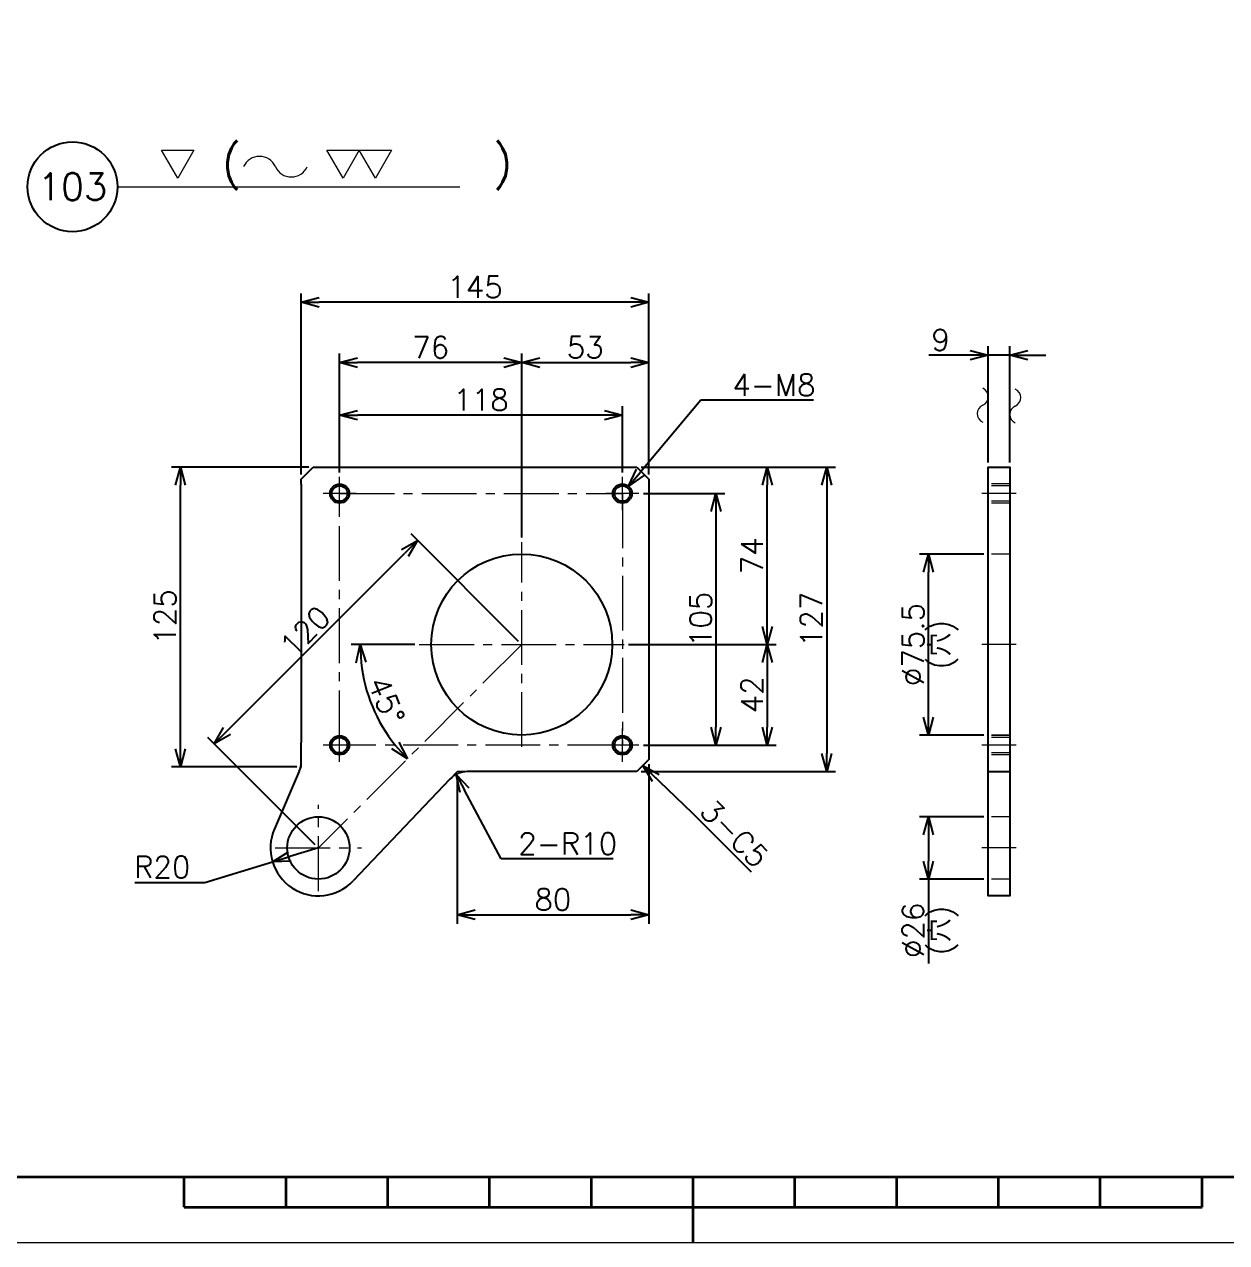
# Model space of a CAD drawing. Header units: millimetres. Extents: x 0 to 1764, y -26 to 1242.
# Drawn here: x 630 to 1132, y 0 to 508 of the extents above; entities that cross this region are included whole.
import ezdxf
from ezdxf import colors
from ezdxf.entities.mleader import LeaderData, LeaderLine
from ezdxf.enums import TextEntityAlignment as Align
from ezdxf.math import Vec2, Vec3

# ---------------------------------------------------------------- set-up
doc = ezdxf.new("R2010")
doc.units = ezdxf.units.MM
doc.header["$LTSCALE"] = 1.2
doc.header["$PDMODE"] = 99
doc.header["$PDSIZE"] = 1
doc.linetypes.add('CENTER2', pattern=[28.575, 19.05, -3.175, 3.175, -3.175])
doc.linetypes.add('HIDDEN', pattern=[9.525, 6.35, -3.175])
for name, color, linetype, lineweight in [('04_HIDDEN', 2, 'HIDDEN', 13), ('05_CENTER', 4, 'CENTER2', 13), ('07_TEXT', 3, 'Continuous', 13), ('08_DIM', 3, 'Continuous', 13), ('90_FRAME', 5, 'Continuous', 35)]:
    doc.layers.add(name, color=color, linetype=linetype, lineweight=lineweight)
doc.layers.add('10_DRAFT', color=8, linetype='Continuous', lineweight=0, plot=False)
doc.layers.add('91_BLANK', color=5, linetype='Continuous', lineweight=0, plot=False)
doc.styles.add('KSS_TXT', font='txt.shx', dxfattribs={"bigfont": 'extfont2.shx'})
doc.styles.add('KSS_TXT_L', font='txt.shx', dxfattribs={"height": 3, "bigfont": 'extfont2.shx'})
doc.styles.get("Standard").update_dxf_attribs({"font": 'txt.shx', "bigfont": 'extfont2.shx'})
doc.dimstyles.new('KSS_DIM', dxfattribs={"dimscale": 3, "dimtxt": 3, "dimasz": 2.5, "dimexe": 1.25, "dimexo": 0.625, "dimtad": 1, "dimdsep": 46, "dimtxsty": 'KSS_TXT', "dimblk": 'OPEN30', "dimcen": 0, "dimazin": 2, "dimtfac": 0.75, "dimtmove": 0, "dimatfit": 3, "dimldrblk": 'OPEN30', "dimfxl": 1.25, "dimtolj": 1, "dimarcsym": 0})
doc.dimstyles.new('KSS_DIM$3', dxfattribs={"dimscale": 3, "dimtxt": 3, "dimasz": 2.5, "dimexe": 1.25, "dimexo": 0.625, "dimtad": 1, "dimtih": 1, "dimtoh": 1, "dimdsep": 46, "dimtxsty": 'KSS_TXT', "dimblk": 'OPEN30', "dimcen": 0, "dimazin": 2, "dimtfac": 0.75, "dimtofl": 0, "dimtmove": 0, "dimatfit": 3, "dimldrblk": 'OPEN30', "dimfxl": 1.25, "dimtolj": 1, "dimarcsym": 0})
doc.dimstyles.new('KSS_DIM$4', dxfattribs={"dimscale": 3, "dimtxt": 3, "dimasz": 2.5, "dimexe": 1.25, "dimexo": 0.625, "dimtad": 1, "dimtih": 1, "dimtoh": 1, "dimdsep": 46, "dimtxsty": 'KSS_TXT', "dimblk": 'OPEN30', "dimcen": 0, "dimse1": 1, "dimazin": 2, "dimtfac": 0.75, "dimtofl": 0, "dimtmove": 0, "dimatfit": 3, "dimldrblk": 'OPEN30', "dimfxl": 1.25, "dimtolj": 1, "dimarcsym": 0})

# ---------------------------------------------------------------- blocks, each defined once
blk = doc.blocks.new('AM_BALLOON1')
at = {"transparency": 16777216}
blk.add_circle((0, 0), 5, dxfattribs=at)
blk.add_attdef('B_NUMBER', text='', height=3, dxfattribs=at).set_placement((0, 0), align=Align.MIDDLE_CENTER)
blk = doc.blocks.new('_OPEN')
at = {"color": 0, "linetype": 'ByBlock'}
for p, q in [((-1, 0.167), (0, 0)), ((0, 0), (-1, -0.167)), ((0, 0), (-1, 0))]:
    blk.add_line(p, q, dxfattribs=at)
blk = doc.blocks.new('p1ba01')
for p, q in [((0, 0), (-1.5, 2.6)), ((-1.5, 2.6), (1.5, 2.6)), ((1.5, 2.6), (0, 0))]:
    blk.add_line(p, q)
blk = doc.blocks.new('p1ba02')
for p, q in [((-1.5, 2.6), (1.5, 2.6)), ((0, 0), (-1.5, 2.6)), ((1.5, 2.6), (0, 0)), ((3, 0), (1.5, 2.6)), ((1.5, 2.6), (4.5, 2.6)), ((4.5, 2.6), (3, 0))]:
    blk.add_line(p, q)
blk = doc.blocks.new('p1ba05')
for centre, start, end in [((-2.95, 0.29), 24.2276, 155.5758), ((0, 1.62), 204.2276, 335.5758)]:
    blk.add_arc(centre, 1.62, start, end)
blk = doc.blocks.new('M8Tz_1_1_1')
at = {"color": 0}
for radius in [4, 3.25]:
    blk.add_circle((0, 0), radius, dxfattribs=at)
at = {"layer": '05_CENTER'}
for p, q in [((0, -6.92), (0, 6.92)), ((6.92, 0), (-6.92, 0))]:
    blk.add_line(p, q, dxfattribs=at)
blk = doc.blocks.new('_Open30')
at = {"color": 0, "linetype": 'ByBlock', "lineweight": -2}
for p, q in [((-1, 0.268), (0, 0)), ((0, 0), (-1, -0.268)), ((0, 0), (-1, 0))]:
    blk.add_line(p, q, dxfattribs=at)
blk = doc.blocks.new('*D148')
at = {"layer": '08_DIM', "color": 0, "lineweight": -2, "transparency": 16777216}
for p, q in [((1030.85, 287.28), (1003.99, 287.28)), ((1007.74, 219.28), (1007.74, 279.78)), ((1030.85, 211.78), (1003.99, 211.78))]:
    blk.add_line(p, q, dxfattribs=at)
at = {"layer": 'Defpoints', "color": 0, "transparency": 16777216}
for p in [(1007.74, 287.28), (1032.73, 287.28), (1032.73, 211.78)]:
    blk.add_point(p, dxfattribs=at)
at = {"layer": '08_DIM', "color": 0, "lineweight": -2, "transparency": 16777216, "xscale": 7.5, "yscale": 7.5, "zscale": 7.5}
for p, rotation in [((1007.74, 287.28), 90), ((1007.74, 211.78), 270)]:
    blk.add_blockref('_Open30', p, dxfattribs=dict(at, rotation=rotation))
at = {"layer": '08_DIM', "color": 0, "transparency": 16777216, "char_height": 9, "attachment_point": 5, "rotation": 90, "style": 'KSS_TXT'}
for s, insert in [('\\A1;\\A1;%%c75.5', (1001.35, 249.53)), ('\\A1;(穴)', (1014.12, 249.53))]:
    blk.add_mtext(s, dxfattribs=dict(at, insert=insert))
blk = doc.blocks.new('*D149')
at = {"layer": '08_DIM', "color": 0, "lineweight": -2, "transparency": 16777216}
for p, q in [((887.91, 323.53), (944.25, 323.53)), ((940.5, 257.03), (940.5, 316.03)), ((882.66, 249.53), (944.25, 249.53))]:
    blk.add_line(p, q, dxfattribs=at)
at = {"layer": 'Defpoints', "color": 0, "transparency": 16777216}
for p in [(886.04, 323.53), (940.5, 323.53), (880.79, 249.53)]:
    blk.add_point(p, dxfattribs=at)
at = {"layer": '08_DIM', "color": 0, "lineweight": -2, "transparency": 16777216, "xscale": 7.5, "yscale": 7.5, "zscale": 7.5}
for p, rotation in [((940.5, 323.53), 90), ((940.5, 249.53), 270)]:
    blk.add_blockref('_Open30', p, dxfattribs=dict(at, rotation=rotation))
at = {"layer": '08_DIM', "color": 0, "transparency": 16777216, "insert": (934.12, 286.53), "char_height": 9, "attachment_point": 5, "rotation": 90, "style": 'KSS_TXT'}
blk.add_mtext('\\A1;74', dxfattribs=at)
blk = doc.blocks.new('*D150')
at = {"layer": '08_DIM', "color": 0, "lineweight": -2, "transparency": 16777216}
for p, q in [((888.83, 312.53), (922.84, 312.53)), ((919.09, 305.03), (919.09, 215.03)), ((888.83, 207.53), (922.84, 207.53))]:
    blk.add_line(p, q, dxfattribs=at)
at = {"layer": 'Defpoints', "color": 0, "transparency": 16777216}
for p in [(886.96, 312.53), (886.96, 207.53), (919.09, 207.53)]:
    blk.add_point(p, dxfattribs=at)
at = {"layer": '08_DIM', "color": 0, "lineweight": -2, "transparency": 16777216, "xscale": 7.5, "yscale": 7.5, "zscale": 7.5}
for p, rotation in [((919.09, 312.53), 90), ((919.09, 207.53), 270)]:
    blk.add_blockref('_Open30', p, dxfattribs=dict(at, rotation=rotation))
at = {"layer": '08_DIM', "color": 0, "transparency": 16777216, "insert": (912.71, 260.03), "char_height": 9, "attachment_point": 5, "rotation": 90, "style": 'KSS_TXT'}
blk.add_mtext('\\A1;105', dxfattribs=at)
blk = doc.blocks.new('*D151')
at = {"layer": '08_DIM', "color": 0, "lineweight": -2, "transparency": 16777216}
for p, q in [((882.66, 249.53), (944.25, 249.53)), ((940.5, 242.03), (940.5, 215.03)), ((888.83, 207.53), (944.25, 207.53))]:
    blk.add_line(p, q, dxfattribs=at)
at = {"layer": 'Defpoints', "color": 0, "transparency": 16777216}
for p in [(880.79, 249.53), (886.96, 207.53), (940.5, 207.53)]:
    blk.add_point(p, dxfattribs=at)
at = {"layer": '08_DIM', "color": 0, "lineweight": -2, "transparency": 16777216, "xscale": 7.5, "yscale": 7.5, "zscale": 7.5}
for p, rotation in [((940.5, 249.53), 90), ((940.5, 207.53), 270)]:
    blk.add_blockref('_Open30', p, dxfattribs=dict(at, rotation=rotation))
at = {"layer": '08_DIM', "color": 0, "transparency": 16777216, "insert": (934.12, 228.53), "char_height": 9, "attachment_point": 5, "rotation": 90, "style": 'KSS_TXT'}
blk.add_mtext('\\A1;42', dxfattribs=at)
blk = doc.blocks.new('*D152')
at = {"layer": '08_DIM', "color": 0, "lineweight": -2, "transparency": 16777216}
for p, q in [((887.91, 323.53), (969.05, 323.53)), ((965.3, 316.03), (965.3, 204.03)), ((887.91, 196.53), (969.05, 196.53))]:
    blk.add_line(p, q, dxfattribs=at)
at = {"layer": 'Defpoints', "color": 0, "transparency": 16777216}
for p in [(886.04, 323.53), (886.04, 196.53), (965.3, 196.53)]:
    blk.add_point(p, dxfattribs=at)
at = {"layer": '08_DIM', "color": 0, "lineweight": -2, "transparency": 16777216, "xscale": 7.5, "yscale": 7.5, "zscale": 7.5}
for p, rotation in [((965.3, 323.53), 90), ((965.3, 196.53), 270)]:
    blk.add_blockref('_Open30', p, dxfattribs=dict(at, rotation=rotation))
at = {"layer": '08_DIM', "color": 0, "transparency": 16777216, "insert": (958.92, 260.03), "char_height": 9, "attachment_point": 5, "rotation": 90, "style": 'KSS_TXT'}
blk.add_mtext('\\A1;127', dxfattribs=at)
blk = doc.blocks.new('*D153')
at = {"layer": '08_DIM', "color": 0, "lineweight": -2, "transparency": 16777216}
for p, q in [((838.04, 294.15), (838.04, 370.91)), ((845.54, 367.16), (883.54, 367.16)), ((891.04, 320.4), (891.04, 370.91))]:
    blk.add_line(p, q, dxfattribs=at)
at = {"layer": 'Defpoints', "color": 0, "transparency": 16777216}
for p in [(891.04, 367.16), (891.04, 318.53), (838.04, 292.28)]:
    blk.add_point(p, dxfattribs=at)
at = {"layer": '08_DIM', "color": 0, "lineweight": -2, "transparency": 16777216, "xscale": 7.5, "yscale": 7.5, "zscale": 7.5, "rotation": 180}
blk.add_blockref('_Open30', (838.04, 367.16), dxfattribs=at)
at = {"layer": '08_DIM', "color": 0, "lineweight": -2, "transparency": 16777216, "xscale": 7.5, "yscale": 7.5, "zscale": 7.5}
blk.add_blockref('_Open30', (891.04, 367.16), dxfattribs=at)
at = {"layer": '08_DIM', "color": 0, "transparency": 16777216, "insert": (864.54, 373.54), "char_height": 9, "attachment_point": 5, "style": 'KSS_TXT'}
blk.add_mtext('\\A1;53', dxfattribs=at)
blk = doc.blocks.new('*D154')
at = {"layer": '08_DIM', "color": 0, "lineweight": -2, "transparency": 16777216}
for p, q in [((762.04, 321.33), (762.04, 348.97)), ((880.04, 321.33), (880.04, 348.97)), ((872.54, 345.22), (769.54, 345.22))]:
    blk.add_line(p, q, dxfattribs=at)
at = {"layer": 'Defpoints', "color": 0, "transparency": 16777216}
for p in [(762.04, 345.22), (762.04, 319.45), (880.04, 319.45)]:
    blk.add_point(p, dxfattribs=at)
at = {"layer": '08_DIM', "color": 0, "lineweight": -2, "transparency": 16777216, "xscale": 7.5, "yscale": 7.5, "zscale": 7.5, "rotation": 180}
blk.add_blockref('_Open30', (762.04, 345.22), dxfattribs=at)
at = {"layer": '08_DIM', "color": 0, "lineweight": -2, "transparency": 16777216, "xscale": 7.5, "yscale": 7.5, "zscale": 7.5}
blk.add_blockref('_Open30', (880.04, 345.22), dxfattribs=at)
at = {"layer": '08_DIM', "color": 0, "transparency": 16777216, "insert": (821.04, 351.6), "char_height": 9, "attachment_point": 5, "style": 'KSS_TXT'}
blk.add_mtext('\\A1;118', dxfattribs=at)
blk = doc.blocks.new('*D155')
at = {"layer": '08_DIM', "color": 0, "lineweight": -2, "transparency": 16777216}
for p, q in [((762.04, 321.33), (762.04, 370.91)), ((830.54, 367.16), (769.54, 367.16)), ((838.04, 294.15), (838.04, 370.91))]:
    blk.add_line(p, q, dxfattribs=at)
at = {"layer": 'Defpoints', "color": 0, "transparency": 16777216}
for p in [(762.04, 367.16), (762.04, 319.45), (838.04, 292.28)]:
    blk.add_point(p, dxfattribs=at)
at = {"layer": '08_DIM', "color": 0, "lineweight": -2, "transparency": 16777216, "xscale": 7.5, "yscale": 7.5, "zscale": 7.5, "rotation": 180}
blk.add_blockref('_Open30', (762.04, 367.16), dxfattribs=at)
at = {"layer": '08_DIM', "color": 0, "lineweight": -2, "transparency": 16777216, "xscale": 7.5, "yscale": 7.5, "zscale": 7.5}
blk.add_blockref('_Open30', (838.04, 367.16), dxfattribs=at)
at = {"layer": '08_DIM', "color": 0, "transparency": 16777216, "insert": (800.04, 373.53), "char_height": 9, "attachment_point": 5, "style": 'KSS_TXT'}
blk.add_mtext('\\A1;76', dxfattribs=at)
blk = doc.blocks.new('*D156')
at = {"layer": '08_DIM', "color": 0, "lineweight": -2, "transparency": 16777216}
for p, q in [((746.04, 320.4), (746.04, 396.04)), ((883.54, 392.29), (753.54, 392.29)), ((891.04, 320.4), (891.04, 396.04))]:
    blk.add_line(p, q, dxfattribs=at)
at = {"layer": 'Defpoints', "color": 0, "transparency": 16777216}
for p in [(746.04, 392.29), (746.04, 318.53), (891.04, 318.53)]:
    blk.add_point(p, dxfattribs=at)
at = {"layer": '08_DIM', "color": 0, "lineweight": -2, "transparency": 16777216, "xscale": 7.5, "yscale": 7.5, "zscale": 7.5, "rotation": 180}
blk.add_blockref('_Open30', (746.04, 392.29), dxfattribs=at)
at = {"layer": '08_DIM', "color": 0, "lineweight": -2, "transparency": 16777216, "xscale": 7.5, "yscale": 7.5, "zscale": 7.5}
blk.add_blockref('_Open30', (891.04, 392.29), dxfattribs=at)
at = {"layer": '08_DIM', "color": 0, "transparency": 16777216, "insert": (818.54, 398.67), "char_height": 9, "attachment_point": 5, "style": 'KSS_TXT'}
blk.add_mtext('\\A1;145', dxfattribs=at)
blk = doc.blocks.new('*D157')
at = {"layer": '08_DIM', "color": 0, "lineweight": -2, "transparency": 16777216}
for p, q in [((836.71, 250.85), (791.92, 295.64)), ((715.02, 213.44), (789.27, 287.69)), ((751.86, 166), (707.07, 210.79))]:
    blk.add_line(p, q, dxfattribs=at)
at = {"layer": 'Defpoints', "color": 0, "transparency": 16777216}
for p in [(794.57, 292.99), (838.04, 249.53), (753.18, 164.67)]:
    blk.add_point(p, dxfattribs=at)
at = {"layer": '08_DIM', "color": 0, "lineweight": -2, "transparency": 16777216, "xscale": 7.5, "yscale": 7.5, "zscale": 7.5}
for p, rotation in [((794.57, 292.99), 44.9999995195425), ((709.72, 208.14), 224.9999995195425)]:
    blk.add_blockref('_Open30', p, dxfattribs=dict(at, rotation=rotation))
at = {"layer": '08_DIM', "color": 0, "transparency": 16777216, "insert": (747.64, 255.07), "char_height": 9, "attachment_point": 5, "rotation": 45, "style": 'KSS_TXT'}
blk.add_mtext('\\A1;120', dxfattribs=at)
blk = doc.blocks.new('*D159')
at = {"layer": '08_DIM', "color": 0, "lineweight": -2, "transparency": 16777216}
for p, q in [((1030.85, 177.67), (1003.99, 177.67)), ((1007.74, 170.17), (1007.74, 159.17)), ((1030.85, 151.67), (1003.99, 151.67)), ((1007.74, 151.67), (1007.74, 116.42))]:
    blk.add_line(p, q, dxfattribs=at)
at = {"layer": 'Defpoints', "color": 0, "transparency": 16777216}
for p in [(1032.73, 177.67), (1007.74, 151.67), (1032.73, 151.67)]:
    blk.add_point(p, dxfattribs=at)
at = {"layer": '08_DIM', "color": 0, "lineweight": -2, "transparency": 16777216, "xscale": 7.5, "yscale": 7.5, "zscale": 7.5}
for p, rotation in [((1007.74, 177.67), 90), ((1007.74, 151.67), 270)]:
    blk.add_blockref('_Open30', p, dxfattribs=dict(at, rotation=rotation))
at = {"layer": '08_DIM', "color": 0, "transparency": 16777216, "char_height": 9, "attachment_point": 5, "rotation": 90, "style": 'KSS_TXT'}
for s, insert in [('\\A1;\\A1;%%c26', (1001.37, 130.3)), ('\\A1;(穴)', (1014.12, 130.3))]:
    blk.add_mtext(s, dxfattribs=dict(at, insert=insert))
blk = doc.blocks.new('*D160')
at = {"layer": '08_DIM', "color": 0, "lineweight": -2, "transparency": 16777216}
for p, q in [((753.18, 164.67), (741.22, 161.05)), ((705.75, 150.31), (734.04, 158.88)), ((676.56, 150.31), (705.75, 150.31))]:
    blk.add_line(p, q, dxfattribs=at)
at = {"layer": 'Defpoints', "color": 0, "transparency": 16777216}
for p in [(753.18, 164.67), (734.04, 158.88)]:
    blk.add_point(p, dxfattribs=at)
at = {"layer": '08_DIM', "color": 0, "lineweight": -2, "transparency": 16777216, "xscale": 7.5, "yscale": 7.5, "zscale": 7.5, "rotation": 196.8527850480112}
blk.add_blockref('_Open30', (734.04, 158.88), dxfattribs=at)
at = {"layer": '08_DIM', "color": 0, "transparency": 16777216, "insert": (688, 156.68), "char_height": 9, "attachment_point": 5, "style": 'KSS_TXT'}
blk.add_mtext('\\A1;R20', dxfattribs=at)
blk = doc.blocks.new('*D161')
at = {"layer": '08_DIM', "color": 0, "lineweight": -2, "transparency": 16777216}
for p, q in [((749.16, 323.53), (691.81, 323.53)), ((695.56, 206.03), (695.56, 316.03)), ((744.16, 198.53), (691.81, 198.53))]:
    blk.add_line(p, q, dxfattribs=at)
at = {"layer": 'Defpoints', "color": 0, "transparency": 16777216}
for p in [(695.56, 323.53), (751.04, 323.53), (746.04, 198.53)]:
    blk.add_point(p, dxfattribs=at)
at = {"layer": '08_DIM', "color": 0, "lineweight": -2, "transparency": 16777216, "xscale": 7.5, "yscale": 7.5, "zscale": 7.5}
for p, rotation in [((695.56, 323.53), 90), ((695.56, 198.53), 270)]:
    blk.add_blockref('_Open30', p, dxfattribs=dict(at, rotation=rotation))
at = {"layer": '08_DIM', "color": 0, "transparency": 16777216, "insert": (689.18, 261.03), "char_height": 9, "attachment_point": 5, "rotation": 90, "style": 'KSS_TXT'}
blk.add_mtext('\\A1;125', dxfattribs=at)
blk = doc.blocks.new('*D162')
at = {"layer": '08_DIM', "color": 0, "lineweight": -2, "transparency": 16777216}
for p, q in [((891.04, 199.65), (891.04, 133.03)), ((811.04, 194.65), (811.04, 133.03)), ((818.54, 136.78), (883.54, 136.78))]:
    blk.add_line(p, q, dxfattribs=at)
at = {"layer": 'Defpoints', "color": 0, "transparency": 16777216}
for p in [(891.04, 201.53), (811.04, 196.53), (891.04, 136.78)]:
    blk.add_point(p, dxfattribs=at)
at = {"layer": '08_DIM', "color": 0, "lineweight": -2, "transparency": 16777216, "xscale": 7.5, "yscale": 7.5, "zscale": 7.5, "rotation": 180}
blk.add_blockref('_Open30', (811.04, 136.78), dxfattribs=at)
at = {"layer": '08_DIM', "color": 0, "lineweight": -2, "transparency": 16777216, "xscale": 7.5, "yscale": 7.5, "zscale": 7.5}
blk.add_blockref('_Open30', (891.04, 136.78), dxfattribs=at)
at = {"layer": '08_DIM', "color": 0, "transparency": 16777216, "insert": (851.04, 143.15), "char_height": 9, "attachment_point": 5, "style": 'KSS_TXT'}
blk.add_mtext('\\A1;80', dxfattribs=at)
blk = doc.blocks.new('*D163')
at = {"layer": '08_DIM', "color": 0, "lineweight": -2, "transparency": 16777216}
for p, q in [((829.46, 160.06), (814.15, 188.73)), ((876.15, 160.06), (829.46, 160.06))]:
    blk.add_line(p, q, dxfattribs=at)
at = {"layer": 'Defpoints', "color": 0, "transparency": 16777216}
for p in [(810.62, 195.35), (815.33, 186.53)]:
    blk.add_point(p, dxfattribs=at)
at = {"layer": '08_DIM', "color": 0, "lineweight": -2, "transparency": 16777216, "xscale": 7.5, "yscale": 7.5, "zscale": 7.5, "rotation": 118.1033801821888}
blk.add_blockref('_Open30', (810.62, 195.35), dxfattribs=at)
at = {"layer": '08_DIM', "color": 0, "transparency": 16777216, "insert": (857.21, 166.44), "char_height": 9, "attachment_point": 5, "style": 'KSS_TXT'}
blk.add_mtext('\\A1;2-R10', dxfattribs=at)
blk = doc.blocks.new('*D164')
at = {"layer": '08_DIM', "color": 0, "lineweight": -2, "transparency": 16777216}
for p, q in [((912.78, 351.45), (887.44, 321.33)), ((959.78, 351.45), (912.78, 351.45))]:
    blk.add_line(p, q, dxfattribs=at)
at = {"layer": 'Defpoints', "color": 0, "transparency": 16777216}
for p in [(882.61, 315.59), (877.46, 309.47)]:
    blk.add_point(p, dxfattribs=at)
at = {"layer": '08_DIM', "color": 0, "lineweight": -2, "transparency": 16777216, "xscale": 7.5, "yscale": 7.5, "zscale": 7.5, "rotation": 229.928171727971}
blk.add_blockref('_Open30', (882.61, 315.59), dxfattribs=at)
at = {"layer": '08_DIM', "color": 0, "transparency": 16777216, "insert": (943.28, 357.83), "char_height": 9, "attachment_point": 5, "style": 'KSS_TXT'}
blk.add_mtext('\\A1;4-M8', dxfattribs=at)
blk = doc.blocks.new('*D165')
at = {"layer": '08_DIM', "color": 0, "lineweight": -2, "transparency": 16777216}
for p, q in [((1032.73, 325.4), (1032.73, 373.99)), ((1041.73, 325.4), (1041.73, 373.99)), ((1025.23, 370.24), (1007.98, 370.24)), ((1041.73, 370.24), (1032.73, 370.24)), ((1049.23, 370.24), (1056.73, 370.24))]:
    blk.add_line(p, q, dxfattribs=at)
at = {"layer": 'Defpoints', "color": 0, "transparency": 16777216}
for p in [(1032.73, 370.24), (1032.73, 323.53), (1041.73, 323.53)]:
    blk.add_point(p, dxfattribs=at)
at = {"layer": '08_DIM', "color": 0, "lineweight": -2, "transparency": 16777216, "xscale": 7.5, "yscale": 7.5, "zscale": 7.5}
blk.add_blockref('_Open30', (1032.73, 370.24), dxfattribs=at)
at = {"layer": '08_DIM', "color": 0, "lineweight": -2, "transparency": 16777216, "xscale": 7.5, "yscale": 7.5, "zscale": 7.5, "rotation": 180}
blk.add_blockref('_Open30', (1041.73, 370.24), dxfattribs=at)
at = {"layer": '08_DIM', "color": 0, "transparency": 16777216, "insert": (1012.85, 376.62), "char_height": 9, "attachment_point": 5, "style": 'KSS_TXT'}
blk.add_mtext('\\A1;9', dxfattribs=at)
blk = doc.blocks.new('*D211')
at = {"layer": '08_DIM', "color": 0, "lineweight": -2, "transparency": 16777216}
blk.add_line((793.41, 249.53), (766.8, 249.53), dxfattribs=at)
blk.add_arc((838.04, 249.53), 67.49, 186.3707, 218.6293, dxfattribs=at)
at = {"layer": 'Defpoints', "color": 0, "transparency": 16777216}
for p in [(795.29, 249.53), (838.04, 249.53), (880.79, 249.53), (772.85, 232.06), (753.18, 164.67)]:
    blk.add_point(p, dxfattribs=at)
at = {"layer": '08_DIM', "color": 0, "lineweight": -2, "transparency": 16777216, "xscale": 7.5, "yscale": 7.5, "zscale": 7.5}
for p, rotation in [((770.55, 249.53), 93.18536902990141), ((790.31, 201.81), 311.8146304896411)]:
    blk.add_blockref('_Open30', p, dxfattribs=dict(at, rotation=rotation))
at = {"layer": '08_DIM', "color": 0, "transparency": 16777216, "insert": (781.58, 226.14), "char_height": 9, "attachment_point": 5, "rotation": 292.5, "style": 'KSS_TXT'}
blk.add_mtext('\\A1;45%%d', dxfattribs=at)

msp = doc.modelspace()

# ---------------------------------------------------------------- linework, layer by layer
at = {"color": 0}
for p, q in [((746.035, 318.528), (751.035, 323.528)), ((751.035, 323.528), (886.035, 323.528)), ((886.035, 323.528), (891.035, 318.528)), ((746.035, 316.394), (746.035, 318.528)), ((746.035, 316.394), (746.035, 208.661)), ((891.035, 318.528), (891.035, 201.527)), ((746.035, 200.598), (746.035, 208.661)), ((891.035, 201.527), (886.035, 196.527)), ((808.078, 193.415), (767.681, 150.898)), ((886.035, 196.527), (815.328, 196.527)), ((1032.726, 196.527), (1041.726, 196.527))]:
    msp.add_line(p, q, dxfattribs=at)
msp.add_line((745.213, 196.628), (734.826, 172.614))
for points in [[(1032.726, 190.877), (1032.726, 323.528), (1041.726, 323.528), (1041.726, 190.877)], [(1032.726, 148.177), (1032.726, 190.877)], [(1041.726, 190.877), (1041.726, 148.177)], [(1041.726, 148.177), (1041.726, 144.674), (1032.726, 144.674), (1032.726, 148.177)]]:
    msp.add_lwpolyline(points, dxfattribs=at)
for centre, radius in [((838.035, 249.527), 37.75), ((753.182, 164.674), 13)]:
    msp.add_circle(centre, radius, dxfattribs=at)
msp.add_arc((736.035, 200.598), 10, 336.60862, 0)
for centre, radius, start, end in [((815.328, 186.527), 10, 90, 136.4646), ((753.182, 164.674), 20, 156.60862, 316.4646)]:
    msp.add_arc(centre, radius, start, end, dxfattribs=at)
at = {"layer": '04_HIDDEN'}
for p, q in [((1041.726, 316.528), (1032.726, 316.528)), ((1041.726, 315.778), (1032.726, 315.778)), ((1041.726, 309.278), (1032.726, 309.278)), ((1041.726, 308.528), (1032.726, 308.528)), ((1041.726, 211.528), (1032.726, 211.528)), ((1041.726, 210.778), (1032.726, 210.778)), ((1041.726, 204.278), (1032.726, 204.278)), ((1041.726, 203.528), (1032.726, 203.528))]:
    msp.add_line(p, q, dxfattribs=at)
at = {"layer": '04_HIDDEN', "color": 9}
for p, q in [((1041.726, 287.277), (1032.726, 287.277)), ((1041.726, 211.777), (1032.726, 211.777))]:
    msp.add_line(p, q, dxfattribs=at)
at = {"layer": '04_HIDDEN', "color": 252}
for p, q in [((1041.726, 177.674), (1032.726, 177.674)), ((1041.726, 151.674), (1032.726, 151.674))]:
    msp.add_line(p, q, dxfattribs=at)
at = {"layer": '05_CENTER'}
for p, q in [((1044.441, 312.528), (1030.011, 312.528)), ((838.035, 206.777), (838.035, 292.277)), ((838.035, 249.527), (753.182, 164.674)), ((795.285, 249.527), (880.785, 249.527)), ((1044.441, 249.527), (1030.011, 249.527)), ((1044.441, 207.528), (1030.011, 207.528)), ((753.182, 146.674), (753.182, 182.674)), ((735.182, 164.674), (771.182, 164.674)), ((1044.441, 164.674), (1030.011, 164.674))]:
    msp.add_line(p, q, dxfattribs=at)
msp.add_lwpolyline([(762.035, 312.528), (880.035, 312.528), (880.035, 207.528), (762.035, 207.528)], close=True, dxfattribs=at)
at = {"layer": '08_DIM'}
for p, q in [((669.326, 440.488), (812.148, 440.488)), ((746.035, 198.528), (745.213, 196.628)), ((746.035, 200.598), (746.035, 198.528)), ((811.035, 196.527), (808.078, 193.415)), ((815.328, 196.527), (811.035, 196.527))]:
    msp.add_line(p, q, dxfattribs=at)
at = {"layer": '10_DRAFT'}
for p, q in [((1041.726, 249.527), (1032.726, 249.527)), ((1041.726, 164.674), (1032.726, 164.674))]:
    msp.add_line(p, q, dxfattribs=at)
at = {"layer": '90_FRAME'}
for p, q in [((697.224, 14.743), (697.224, 27.485)), ((739.699, 14.743), (739.699, 27.485)), ((782.175, 14.743), (782.175, 27.485)), ((824.65, 14.743), (824.65, 27.485)), ((867.125, 14.743), (867.125, 27.485)), ((909.6, 0), (909.6, 27.485)), ((952.076, 14.743), (952.076, 27.485)), ((994.551, 14.743), (994.551, 27.485)), ((1037.026, 14.743), (1037.026, 27.485)), ((1079.501, 14.743), (1079.501, 27.485)), ((1121.977, 14.743), (1121.977, 27.485)), ((697.224, 14.743), (1121.977, 14.743))]:
    msp.add_line(p, q, dxfattribs=at)
msp.add_lwpolyline([(82.742, 27.485), (1736.459, 27.485), (1736.459, 1209.75), (82.742, 1209.75)], close=True, dxfattribs=at)
at = {"layer": '91_BLANK'}
msp.add_lwpolyline([(0, 0), (1764.068, 0), (1764.068, 1241.619), (0, 1241.619)], close=True, dxfattribs=at)

# ---------------------------------------------------------------- block references
for p in [(762.035, 312.528), (880.035, 312.528), (762.035, 207.528), (880.035, 207.528)]:
    msp.add_blockref('M8Tz_1_1_1', p)
at = {"layer": '08_DIM', "xscale": 4.5, "yscale": 4.5, "zscale": 4.5}
for name, p in [('p1ba01', (694.5, 444.065)), ('p1ba05', (741.875, 444.591)), ('p1ba02', (763.457, 444.065))]:
    msp.add_blockref(name, p, dxfattribs=at)
at = {"layer": '08_DIM', "xscale": 2.4, "yscale": 2.4, "zscale": 2.4}
for p, rotation in [((1032.726, 352.914), 90), ((1041.726, 345.487), 270)]:
    msp.add_blockref('p1ba05', p, dxfattribs=dict(at, rotation=rotation))

# ---------------------------------------------------------------- texts
at = {"layer": '07_TEXT', "style": 'KSS_TXT'}
msp.add_text('(     \u3000  )', height=13.5, dxfattribs=at).set_placement((712.883, 443.726))
at = {"layer": '08_DIM', "insert": (911.787, 179.31), "char_height": 9, "attachment_point": 7, "rotation": 315, "style": 'KSS_TXT_L'}
msp.add_mtext('3-C5', dxfattribs=at)

# ---------------------------------------------------------------- dimensions: what is measured, and where the dimension line sits
at = {"layer": '08_DIM'}
for base, p1, p2, picture, middle in [((746.035, 392.291), (891.035, 318.528), (746.035, 318.528), '*D156', (818.535, 398.672)), ((1032.726, 370.241), (1041.726, 323.528), (1032.726, 323.528), '*D165', (1012.851, 376.616)), ((762.035, 367.156), (838.035, 292.277), (762.035, 319.451), '*D155', (800.035, 373.531)), ((891.035, 367.156), (838.035, 292.277), (891.035, 318.528), '*D153', (864.535, 373.537)), ((762.035, 345.223), (880.035, 319.451), (762.035, 319.451), '*D154', (821.035, 351.598)), ((891.035, 136.779), (811.035, 196.527), (891.035, 201.527), '*D162', (851.035, 143.154))]:
    dim = msp.add_linear_dim(base=base, p1=p1, p2=p2, dimstyle='KSS_DIM', dxfattribs=at)
    dim.commit()
    dim.dimension.update_dxf_attribs({"geometry": picture, "text_midpoint": middle})
dim = msp.add_diameter_dim_2p(p1=(877.46, 309.467), p2=(882.61, 315.589), text='4-M<>', dimstyle='KSS_DIM$3', override={"dimpost": '<>'}, dxfattribs=at)
dim.commit()
dim.dimension.update_dxf_attribs({"geometry": '*D164', "text_midpoint": (943.282, 351.454), "dimtype": 163})
for base, p1, p2, angle, picture, middle in [((695.558, 323.528), (746.035, 198.528), (751.035, 323.528), 90, '*D161', (689.177, 261.028)), ((940.496, 323.528), (880.785, 249.527), (886.035, 323.528), 90, '*D149', (934.121, 286.527)), ((965.3, 196.527), (886.035, 323.528), (886.035, 196.527), 90, '*D152', (958.925, 260.027)), ((919.089, 207.528), (886.958, 312.528), (886.958, 207.528), 90, '*D150', (912.708, 260.028)), ((794.571, 292.991), (753.182, 164.674), (838.035, 249.527), 45, '*D157', (747.637, 255.072)), ((940.496, 207.528), (880.785, 249.527), (886.958, 207.528), 90, '*D151', (934.121, 228.527))]:
    dim = msp.add_linear_dim(base=base, p1=p1, p2=p2, angle=angle, dimstyle='KSS_DIM', dxfattribs=at)
    dim.commit()
    dim.dimension.update_dxf_attribs({"geometry": picture, "text_midpoint": middle})
for base, p1, p2, picture, middle in [((1007.741, 287.277), (1032.726, 211.777), (1032.726, 287.277), '*D148', (1001.353, 249.527)), ((1007.741, 151.674), (1032.726, 177.674), (1032.726, 151.674), '*D159', (1001.366, 130.299))]:
    dim = msp.add_linear_dim(base=base, p1=p1, p2=p2, angle=90, text='\\A1;%%c<>', dimstyle='KSS_DIM', override={"dimpost": '\\X(穴)', "dimtxsty": 'KSS_TXT', "dimtfill": 0, "dimtfillclr": 0}, dxfattribs=at)
    dim.commit()
    dim.dimension.update_dxf_attribs({"geometry": picture, "text_midpoint": middle})
dim = msp.add_angular_dim_2l(base=(772.848, 232.06), line1=((795.285, 249.527), (880.785, 249.527)), line2=((838.035, 249.527), (753.182, 164.674)), dimstyle='KSS_DIM', dxfattribs=at)
dim.commit()
dim.dimension.update_dxf_attribs({"geometry": '*D211', "text_midpoint": (781.581, 226.143)})
dim = msp.add_radius_dim(center=(815.328, 186.527), mpoint=(820.038, 177.706), text='2-<>', dimstyle='KSS_DIM$4', override={"dimpost": 'R<>'}, dxfattribs=at)
dim.commit()
dim.dimension.update_dxf_attribs({"geometry": '*D163', "text_midpoint": (857.21, 160.064), "dimtype": 164})
dim = msp.add_radius_dim(center=(753.182, 164.674), mpoint=(734.041, 158.876), dimstyle='KSS_DIM$4', override={"dimpost": 'R<>', "dimtix": 1, "dimatfit": 2}, dxfattribs=at)
dim.commit()
dim.dimension.update_dxf_attribs({"geometry": '*D160', "text_midpoint": (687.999, 150.306), "dimtype": 164})

# ---------------------------------------------------------------- leaders
at = {"layer": '08_DIM', "annotation_type": 0, "has_hookline": 1, "hookline_direction": 0, "text_width": 33, "horizontal_direction": (0.707107, -0.707107, 0)}
msp.add_leader([(888.535, 199.027), (909.136, 179.31)], dimstyle='KSS_DIM', dxfattribs=at)
at = {"layer": '08_DIM'}
ml = msp.add_multileader_block('Standard', dxfattribs=at)
ml.set_content('AM_BALLOON1', color=256, scale=3.75)
ml.set_attribute('B_NUMBER', '101', width=0)
ml.set_leader_properties(color=256, linetype='ByLayer', lineweight=-1)
ml.set_arrow_properties(name='OPEN')
ml.build(insert=Vec2(0, 0))
ml.multileader.update_dxf_attribs({"leader_type": 0, "has_dogleg": 0, "text_right_attachment_type": 6, "dogleg_length": 0, "arrow_head_size": 7.5, "scale": 2.5, "block_connection_type": 1})
ctx = ml.context
ctx.base_point, ctx.scale, ctx.char_height, ctx.arrow_head_size, ctx.landing_gap_size, ctx.plane_origin = Vec3(680.534, 965.473), 2.5, 15, 7.5, 7.5, Vec3(680.534, 965.473)
ctx.right_attachment, ctx.attachment_type = 6, 1
notes = []
notes.append((ctx, [(0, (0, 0, 0), (0, 0), (1, 0), 1, [])]))
ctx.block.insert = Vec3(680.534, 965.473)
ml = msp.add_multileader_block('Standard', dxfattribs=at)
ml.set_content('AM_BALLOON1', color=256, scale=3.75)
ml.set_attribute('B_NUMBER', '102', width=0)
ml.set_leader_properties(color=256, linetype='ByLayer', lineweight=-1)
ml.set_arrow_properties(name='OPEN')
ml.build(insert=Vec2(0, 0))
ml.multileader.update_dxf_attribs({"leader_type": 0, "has_dogleg": 0, "text_right_attachment_type": 6, "dogleg_length": 0, "arrow_head_size": 7.5, "scale": 2.5, "block_connection_type": 1})
ctx = ml.context
ctx.base_point, ctx.scale, ctx.char_height, ctx.arrow_head_size, ctx.landing_gap_size, ctx.plane_origin = Vec3(1321.15, 962.523), 2.5, 15, 7.5, 7.5, Vec3(1321.15, 962.523)
ctx.right_attachment, ctx.attachment_type = 6, 1
notes.append((ctx, [(0, (0, 0, 0), (0, 0), (1, 0), 1, [])]))
ctx.block.insert = Vec3(1321.15, 962.523)
ml = msp.add_multileader_block('Standard', dxfattribs=at)
ml.set_content('AM_BALLOON1', color=256, scale=3.75)
ml.set_attribute('B_NUMBER', '103', width=0)
ml.set_leader_properties(color=256, linetype='ByLayer', lineweight=-1)
ml.set_arrow_properties(name='OPEN')
ml.build(insert=Vec2(0, 0))
ml.multileader.update_dxf_attribs({"leader_type": 0, "has_dogleg": 0, "text_right_attachment_type": 6, "dogleg_length": 0, "arrow_head_size": 7.5, "scale": 2.5, "block_connection_type": 1})
ctx = ml.context
ctx.base_point, ctx.scale, ctx.char_height, ctx.arrow_head_size, ctx.landing_gap_size, ctx.plane_origin = Vec3(650.554, 440.503), 2.5, 15, 7.5, 7.5, Vec3(650.554, 440.503)
ctx.right_attachment, ctx.attachment_type = 6, 1
notes.append((ctx, [(0, (0, 0, 0), (0, 0), (1, 0), 1, [])]))
ctx.block.insert = Vec3(650.554, 440.503)
for ctx, leaders in notes:
    for number, flags, end, landing, length, lines in leaders:
        leader = LeaderData()
        leader.index, (leader.has_last_leader_line, leader.has_dogleg_vector, leader.attachment_direction) = number, flags
        leader.last_leader_point, leader.dogleg_vector, leader.dogleg_length = Vec3(end), Vec3(landing), length
        for number, points, colour, breaks in lines:
            line = LeaderLine()
            line.index, line.vertices, line.color, line.breaks = number, Vec3.list(points), colors.encode_raw_color(colour), breaks
            leader.lines.append(line)
        ctx.leaders.append(leader)

doc.saveas('drawing.dxf')
